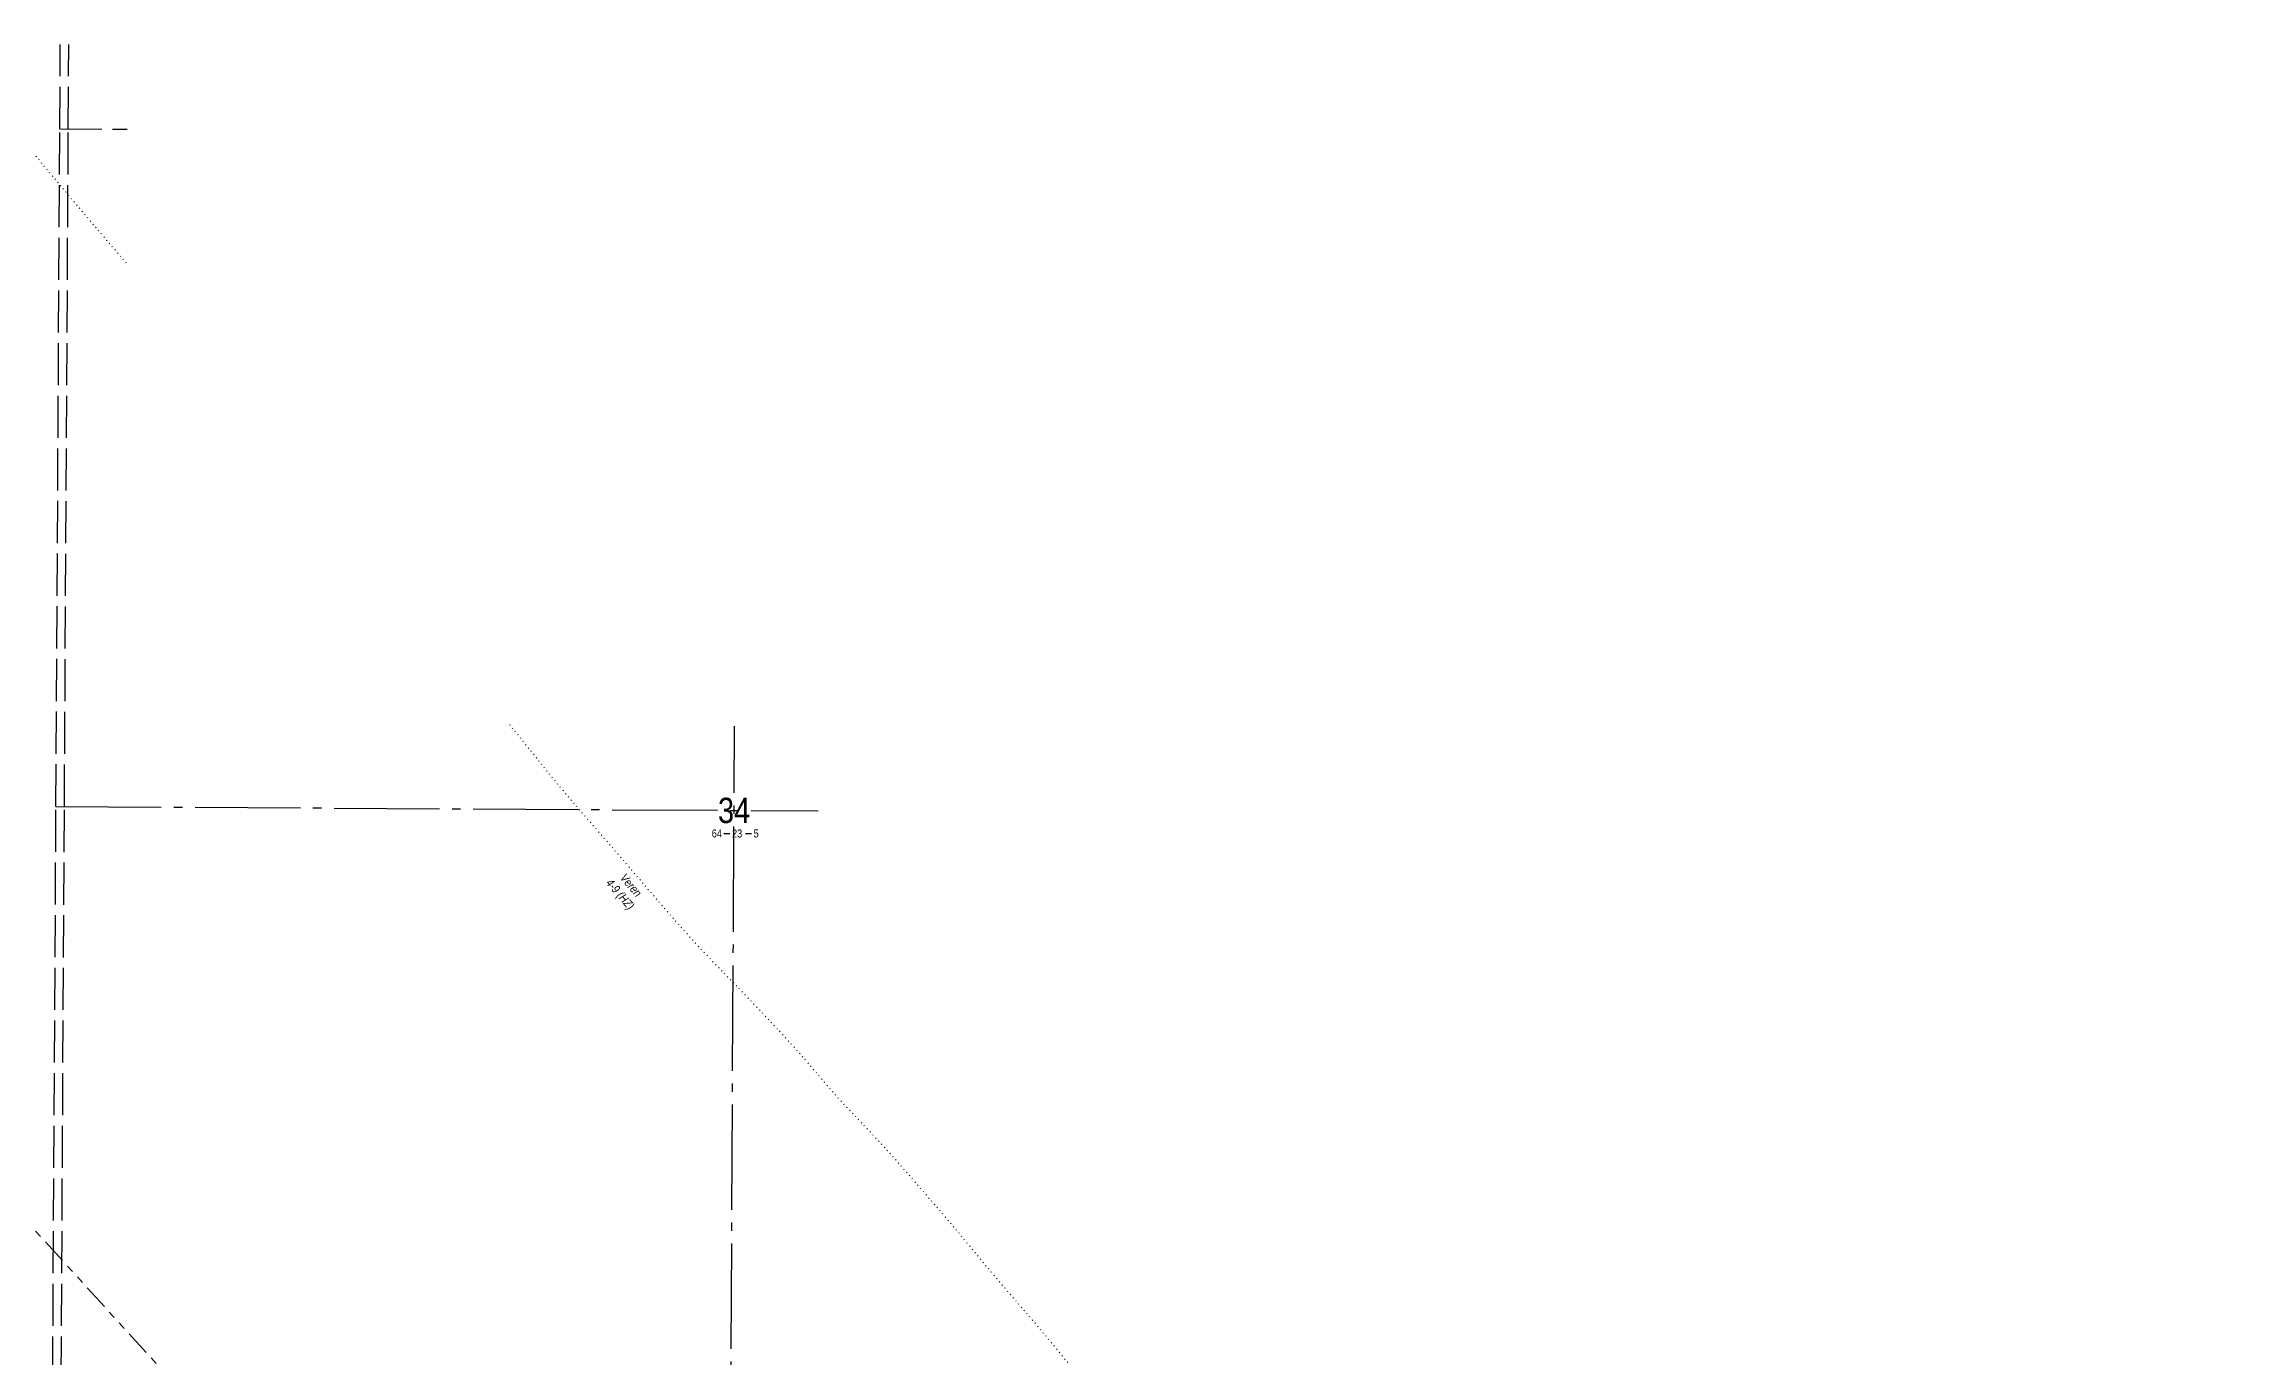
# Model space of a CAD drawing. Header units: inches. Extents: x 464475 to 485921, y 6038951 to 6050475.
# Drawn here: x 473857 to 476461, y 6047642 to 6049199 of the extents above; entities that cross this region are included whole.
import ezdxf
from ezdxf.enums import TextEntityAlignment as Align

# ---------------------------------------------------------------- set-up
doc = ezdxf.new("R2010")
doc.units = ezdxf.units.IN
doc.header["$LTSCALE"] = 5
for name, pattern in [('foc-DOT', [1, 0.2, -0.8]), ('foc-DRILLPATH', [14.75, 6, -1.75, 1.75, -1.75, 1.75, -1.75]), ('foc-QUARTERLINE', [33, 25, -3, 2, -3]), ('foc-UNSURVEYED', [12.5, 10, -2.5])]:
    doc.linetypes.add(name, pattern=pattern)
for name, color, linetype in [('10', 1, 'Continuous'), ('9', 3, 'Continuous'), ('ABADATA-DRILL-T', 8, 'Continuous'), ('AS-DRILL', 8, 'foc-DOT'), ('L-QSEC', 8, 'foc-QUARTERLINE'), ('L-SECLBL', 7, 'Continuous'), ('L-USEC', 7, 'foc-UNSURVEYED'), ('P-PDRILLPATH', 12, 'foc-DRILLPATH')]:
    doc.layers.add(name, color=color, linetype=linetype)
doc.styles.add('80L', font='ARIALN.TTF', dxfattribs={"height": 10})
doc.styles.add('SIMPLEX', font='ARIALN.TTF')

# ---------------------------------------------------------------- blocks, each defined once
blk = doc.blocks.new('L-SECLBL')
at = {"layer": '9', "color": 7}
for p, q in [((-5.1, -27.8), (-12.3, -27.8)), ((20.7, -27.8), (13.5, -27.8))]:
    blk.add_line(p, q, dxfattribs=at)
at = {"layer": '10', "color": 2, "style": 'SIMPLEX'}
blk.add_attdef('SEC', text='', height=30, dxfattribs=at).set_placement((0, 0), align=Align.MIDDLE)
at = {"layer": '10', "color": 5, "style": '80L'}
blk.add_attdef('TWP', text='', height=9.5, dxfattribs=at).set_placement((-14.4, -27.4), align=Align.MIDDLE_RIGHT)
blk.add_attdef('RGE', text='', height=9.5, dxfattribs=at).set_placement((3.6, -27.4), align=Align.MIDDLE_CENTER)
blk.add_attdef('MER', text='', height=9.5, dxfattribs=at).set_placement((23.2, -27.4), align=Align.MIDDLE_LEFT)

msp = doc.modelspace()

# ---------------------------------------------------------------- linework, layer by layer
at = {"layer": 'AS-DRILL', "flags": 128}
for points in [[(473954.367, 6048939.15), (473947.455, 6048947.303), (473928.697, 6048969.06), (473910.099, 6048990.876), (473891.452, 6049012.873), (473872.568, 6049035.36), (473854.122, 6049057.506), (473835.846, 6049079.57), (473817.5, 6049101.835), (473798.892, 6049123.542), (473780.235, 6049145.458), (473762.098, 6049167.462), (473743.591, 6049189.438), (473735.063, 6049199.295)], [(475573.656, 6047085.803), (475563.746, 6047094.01), (475553.176, 6047103.825), (475546.749, 6047110.298), (475535.614, 6047122.756), (475524.057, 6047137.045), (475511.497, 6047152.491), (475497.956, 6047167.92), (475483.538, 6047183.865), (475468.448, 6047201.283), (475458.638, 6047212.884), (475452.574, 6047219.975), (475435.565, 6047239.603), (475417.658, 6047259.506), (475398.719, 6047279.304), (475378.229, 6047298.66), (475356.655, 6047317.361), (475334.861, 6047336.084), (475313.67, 6047355.304), (475303.013, 6047365.469), (475292.893, 6047375.181), (475272.658, 6047395.746), (475253.007, 6047416.837), (475233.767, 6047438.277), (475215.278, 6047459.823), (475196.982, 6047481.827), (475178.646, 6047503.992), (475160.27, 6047526.127), (475142.203, 6047548.241), (475123.937, 6047570.335), (475105.561, 6047592.491), (475087.435, 6047614.624), (475069.11, 6047636.929), (475051.043, 6047658.993), (475032.647, 6047680.998), (475013.839, 6047702.815), (474995.051, 6047724.632), (474976.515, 6047746.608), (474958.039, 6047768.784), (474939.881, 6047790.648), (474921.374, 6047812.584), (474902.436, 6047834.372), (474883.588, 6047856.139), (474864.72, 6047877.817), (474845.229, 6047899.098), (474825.458, 6047920.13), (474805.724, 6047940.832), (474786.575, 6047962.271), (474768.018, 6047984.297), (474749.129, 6048005.875), (474729.648, 6048027.145), (474709.977, 6048048.147), (474690.363, 6048068.749), (474670.389, 6048089.422), (474650.345, 6048110.066), (474630.533, 6048130.948), (474611.333, 6048152.337), (474592.374, 6048174.026), (474573.527, 6048195.843), (474554.779, 6048217.76), (474535.972, 6048239.678), (474517.203, 6048261.275), (474498.305, 6048282.992), (474479.528, 6048304.839), (474461.032, 6048326.965), (474442.897, 6048349.429), (474424.923, 6048371.932), (474409.379, 6048391.116)]]:
    msp.add_lwpolyline(points, dxfattribs=at)
at = {"layer": 'L-QSEC'}
for p, q in [((474671.051, 6047485.59), (474676.01, 6048389.563)), ((473870.855, 6048294.305), (474775.407, 6048289.035))]:
    msp.add_line(p, q, dxfattribs=at)
at = {"layer": 'L-USEC'}
for p, q in [((473875.436, 6049098.482), (473876.005, 6049198.477)), ((473885.486, 6049098.424), (473886.056, 6049198.419)), ((473870.855, 6048294.308), (473875.436, 6049098.482)), ((473875.436, 6049098.482), (473955.272, 6049098.018)), ((473880.905, 6048294.246), (473885.486, 6049098.424)), ((473866.314, 6047490.284), (473870.855, 6048294.309)), ((473876.364, 6047490.221), (473880.905, 6048294.246))]:
    msp.add_line(p, q, dxfattribs=at)
at = {"layer": 'P-PDRILLPATH', "flags": 128}
msp.add_lwpolyline([(476330.579, 6044438.796), (476672.897, 6044688.948), (473189.611, 6048511.289)], dxfattribs=at)

# ---------------------------------------------------------------- block references
at = {"layer": 'L-SECLBL', "xscale": 0.99946998, "yscale": 0.99946998, "zscale": 0.99946998}
msp.add_blockref('L-SECLBL', (474675.462, 6048289.618), dxfattribs=at).add_auto_attribs({'SEC': '34', 'TWP': '64', 'RGE': '23', 'MER': '5'})

# ---------------------------------------------------------------- texts
at = {"layer": 'ABADATA-DRILL-T', "insert": (474538.491, 6048225.736), "char_height": 9.9947, "attachment_point": 1, "rotation": 310.542631, "style": '80L'}
msp.add_mtext_dynamic_manual_height_columns('\\pi13.301;{\\fArial Narrow|b0|i1|c0|p34;Veren\\P\\pi7.0153;4-9 (HZ)}', width=55.45471, gutter_width=50.026, heights=[0], dxfattribs=at)

doc.saveas('drawing.dxf')
